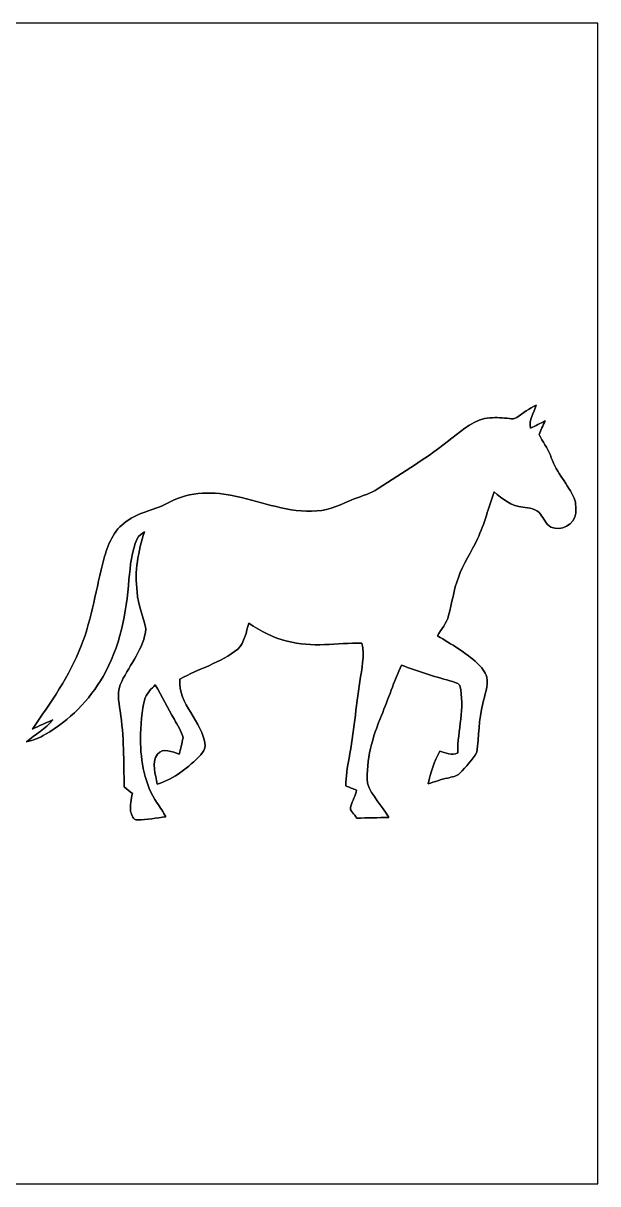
# Model space of a CAD drawing. Header units: centimetres. Extents: x -16.8 to 16.8, y -16.7 to 16.7.
# Drawn here: x 0.26 to 16.77, y -16.67 to 16.67 of the extents above; entities that cross this region are included whole.
import ezdxf

# ---------------------------------------------------------------- set-up
doc = ezdxf.new("R2010")
doc.units = ezdxf.units.CM
doc.header["$MEASUREMENT"] = 0
doc.layers.add('Layer 1', color=7, linetype='Continuous')

msp = doc.modelspace()

# ---------------------------------------------------------------- linework, layer by layer
at = {"layer": 'Layer 1', "color": 7}
for points, knots in [([(-16.77458, 16.66875), (-16.77458, 16.66875), (16.77458, 16.66875), (16.77458, 16.66875), (16.77458, 16.66875), (16.77458, 16.66875), (16.77458, -16.66875), (16.77458, -16.66875), (16.77458, -16.66875), (16.77458, -16.66875), (-16.77458, -16.66875), (-16.77458, -16.66875), (-16.77458, -16.66875), (-16.77458, -16.66875), (-16.77458, 16.66875), (-16.77458, 16.66875), (-16.77458, 16.66875), (-16.77458, 16.66875), (-16.77458, 16.66875), (-16.77458, 16.66875)], [0, 0, 0, 0, 0.16666667, 0.16666667, 0.16666667, 0.16666667, 0.33333333, 0.33333333, 0.33333333, 0.33333333, 0.5, 0.5, 0.5, 0.5, 0.66666667, 0.66666667, 0.66666667, 0.66666667, 1, 1, 1, 1]), ([(14.44625, 5.34599), (14.38487, 5.30013), (14.30549, 5.29731), (14.23352, 5.30966), (14.23352, 5.30966), (14.04867, 5.33753), (13.85993, 5.34599), (13.67402, 5.334), (13.67402, 5.334), (13.2394, 5.30049), (12.90708, 4.99639), (12.57441, 4.74768), (12.57441, 4.74768), (11.91189, 4.20476), (11.17388, 3.76731), (10.45845, 3.29988), (10.45845, 3.29988), (10.24996, 3.15489), (9.99984, 3.09633), (9.76701, 3.00249), (9.76701, 3.00249), (9.41705, 2.87232), (9.08332, 2.65924), (8.69703, 2.66347), (8.69703, 2.66347), (7.89728, 2.58445), (7.1561, 2.92171), (6.38845, 3.07164), (6.38845, 3.07164), (5.75345, 3.23003), (5.05143, 3.22227), (4.46299, 2.91006), (4.46299, 2.91006), (4.07, 2.67829), (3.58316, 2.64336), (3.22227, 2.35268), (3.22227, 2.35268), (2.85644, 2.11349), (2.68852, 1.67993), (2.57316, 1.27776), (2.57316, 1.27776), (2.35126, 0.44732), (2.24508, -0.41557), (1.92405, -1.21814), (1.92405, -1.21814), (1.58821, -2.08386), (1.04634, -2.84868), (0.5207, -3.60645), (0.5207, -3.60645), (0.7179, -3.52319), (0.90911, -3.42724), (1.10666, -3.34469), (1.10666, -3.34469), (0.90981, -3.61668), (0.59408, -3.75285), (0.34996, -3.97228), (0.34996, -3.97228), (0.54187, -3.92712), (0.73237, -3.86539), (0.89888, -3.75779), (0.89888, -3.75779), (1.58574, -3.36338), (2.15759, -2.77989), (2.55446, -2.09585), (2.55446, -2.09585), (3.03812, -1.25024), (3.22545, -0.27305), (3.29812, 0.68792), (3.29812, 0.68792), (3.33904, 1.08338), (3.3655, 1.49437), (3.53836, 1.85914), (3.53836, 1.85914), (3.57822, 1.95016), (3.66501, 2.00519), (3.74227, 2.06093), (3.74227, 2.06093), (3.56799, 1.50354), (3.44699, 0.91899), (3.53589, 0.33302), (3.53589, 0.33302), (3.54683, -0.03563), (3.71193, -0.37042), (3.78213, -0.72602), (3.78213, -0.72602), (3.73662, -1.29999), (3.32387, -1.73884), (3.08963, -2.2419), (3.08963, -2.2419), (2.94428, -2.49978), (3.00073, -2.80846), (3.042, -3.08751), (3.042, -3.08751), (3.16336, -3.80788), (3.14149, -4.54201), (3.16301, -5.26979), (3.16301, -5.26979), (3.24026, -5.33047), (3.31787, -5.39186), (3.39549, -5.45394), (3.39549, -5.45394), (3.36409, -5.62504), (3.33057, -5.7979), (3.34469, -5.97359), (3.34469, -5.97359), (3.37538, -6.06848), (3.41312, -6.22759), (3.54365, -6.21524), (3.54365, -6.21524), (3.81776, -6.20889), (4.08975, -6.1595), (4.3621, -6.1281), (4.3621, -6.1281), (4.28202, -5.99334), (4.19453, -5.86317), (4.11233, -5.73123), (4.11233, -5.73123), (3.74262, -5.19959), (3.6322, -4.53319), (3.62938, -3.89819), (3.62938, -3.89819), (3.64278, -3.49885), (3.64349, -3.0921), (3.76802, -2.70828), (3.76802, -2.70828), (3.82764, -2.56187), (3.943, -2.44722), (4.05447, -2.33856), (4.05447, -2.33856), (4.24074, -2.66841), (4.41149, -3.00708), (4.6041, -3.33375), (4.6041, -3.33375), (4.69618, -3.50379), (4.80766, -3.66854), (4.85246, -3.85974), (4.85246, -3.85974), (4.82494, -4.01849), (4.78049, -4.17371), (4.74204, -4.32999), (4.74204, -4.32999), (4.54907, -4.26261), (4.27461, -4.13138), (4.11692, -4.32823), (4.11692, -4.32823), (3.92289, -4.58011), (4.07494, -4.91137), (4.11233, -5.18795), (4.11233, -5.18795), (4.60481, -5.03414), (5.01368, -4.70994), (5.36575, -4.34305), (5.36575, -4.34305), (5.42502, -4.26791), (5.49275, -4.17795), (5.48534, -4.07705), (5.48534, -4.07705), (5.42537, -3.3782), (4.69477, -2.89913), (4.7625, -2.17311), (4.7625, -2.17311), (5.30825, -1.86866), (5.93584, -1.70815), (6.42691, -1.31057), (6.42691, -1.31057), (6.61882, -1.10737), (6.67244, -0.82268), (6.74194, -0.56303), (6.74194, -0.56303), (7.08166, -0.78881), (7.44573, -0.98919), (7.84684, -1.08126), (7.84684, -1.08126), (8.54745, -1.28023), (9.28123, -1.1243), (9.99631, -1.13841), (9.99631, -1.13841), (10.07286, -1.50389), (9.99137, -1.87819), (9.93599, -2.24084), (9.93599, -2.24084), (9.81781, -2.97215), (9.76877, -3.71334), (9.62448, -4.44077), (9.62448, -4.44077), (9.56945, -4.70359), (9.53805, -4.97064), (9.53064, -5.23946), (9.53064, -5.23946), (9.6333, -5.28038), (9.73667, -5.3213), (9.84074, -5.36011), (9.84074, -5.36011), (9.80546, -5.52097), (9.72785, -5.66702), (9.67246, -5.82083), (9.67246, -5.82083), (9.6199, -5.9623), (9.79099, -6.05472), (9.8492, -6.16409), (9.8492, -6.16409), (10.15541, -6.15774), (10.46198, -6.15244), (10.76854, -6.14292), (10.76854, -6.14292), (10.57804, -5.80602), (10.27501, -5.53438), (10.1533, -5.16043), (10.1533, -5.16043), (10.11449, -4.49227), (10.29406, -3.83011), (10.55582, -3.22051), (10.55582, -3.22051), (10.75231, -2.73897), (10.916, -2.24402), (11.13084, -1.76953), (11.13084, -1.76953), (11.58628, -1.94451), (12.05089, -2.09479), (12.52361, -2.21721), (12.52361, -2.21721), (12.61286, -2.25566), (12.75292, -2.25848), (12.80795, -2.35797), (12.80795, -2.35797), (12.96423, -2.99896), (12.74233, -3.64243), (12.74657, -4.28625), (12.74657, -4.28625), (12.58358, -4.38961), (12.39802, -4.27778), (12.23081, -4.24639), (12.23081, -4.24639), (12.06747, -4.53708), (11.96728, -4.85528), (11.89778, -5.18054), (11.89778, -5.18054), (12.08405, -5.12516), (12.26502, -5.05178), (12.45694, -5.01544), (12.45694, -5.01544), (12.57829, -4.97981), (12.72187, -4.97734), (12.81042, -4.87468), (12.81042, -4.87468), (12.98328, -4.68489), (13.17272, -4.50003), (13.29619, -4.27249), (13.29619, -4.27249), (13.3664, -3.81035), (13.34558, -3.33234), (13.46941, -2.87726), (13.46941, -2.87726), (13.51844, -2.62537), (13.62886, -2.3749), (13.583, -2.11455), (13.583, -2.11455), (13.53009, -1.96109), (13.43201, -1.82421), (13.31136, -1.71697), (13.31136, -1.71697), (12.96776, -1.403), (12.56489, -1.16593), (12.16589, -0.93063), (12.16589, -0.93063), (12.27561, -0.73872), (12.42448, -0.56444), (12.48586, -0.3489), (12.48586, -0.3489), (12.58817, 0.01446), (12.62733, 0.39476), (12.76632, 0.74754), (12.76632, 0.74754), (12.89791, 1.14124), (13.14803, 1.4792), (13.31419, 1.85702), (13.31419, 1.85702), (13.52056, 2.28847), (13.63239, 2.75625), (13.79185, 3.20534), (13.79185, 3.20534), (14.0335, 3.0039), (14.29244, 2.78342), (14.62264, 2.77001), (14.62264, 2.77001), (14.79621, 2.74108), (15.01352, 2.72944), (15.12429, 2.56822), (15.12429, 2.56822), (15.22695, 2.44934), (15.28269, 2.27894), (15.42203, 2.19322), (15.42203, 2.19322), (15.71202, 2.06199), (16.10995, 2.26907), (16.14276, 2.59186), (16.14276, 2.59186), (16.13782, 2.75696), (16.15863, 2.93899), (16.06938, 3.08681), (16.06938, 3.08681), (15.86124, 3.48615), (15.54233, 3.82552), (15.41145, 4.26403), (15.41145, 4.26403), (15.33807, 4.4771), (15.17756, 4.64679), (15.09007, 4.85069), (15.09007, 4.85069), (15.12217, 4.99145), (15.20754, 5.1121), (15.26399, 5.24369), (15.26399, 5.24369), (15.12323, 5.17596), (14.986, 5.10258), (14.84454, 5.03767), (14.84454, 5.03767), (14.77469, 5.27085), (14.9412, 5.47758), (15.00223, 5.69383), (15.00223, 5.69383), (14.80538, 5.59682), (14.62546, 5.47123), (14.44625, 5.34599), (14.44625, 5.34599), (14.44625, 5.34599), (14.44625, 5.34599), (14.44625, 5.34599)], [0, 0, 0, 0, 0.01204819, 0.01204819, 0.01204819, 0.01204819, 0.02409639, 0.02409639, 0.02409639, 0.02409639, 0.03614458, 0.03614458, 0.03614458, 0.03614458, 0.04819277, 0.04819277, 0.04819277, 0.04819277, 0.06024096, 0.06024096, 0.06024096, 0.06024096, 0.07228916, 0.07228916, 0.07228916, 0.07228916, 0.08433735, 0.08433735, 0.08433735, 0.08433735, 0.09638554, 0.09638554, 0.09638554, 0.09638554, 0.10843373, 0.10843373, 0.10843373, 0.10843373, 0.12048193, 0.12048193, 0.12048193, 0.12048193, 0.13253012, 0.13253012, 0.13253012, 0.13253012, 0.14457831, 0.14457831, 0.14457831, 0.14457831, 0.15662651, 0.15662651, 0.15662651, 0.15662651, 0.1686747, 0.1686747, 0.1686747, 0.1686747, 0.18072289, 0.18072289, 0.18072289, 0.18072289, 0.19277108, 0.19277108, 0.19277108, 0.19277108, 0.20481928, 0.20481928, 0.20481928, 0.20481928, 0.21686747, 0.21686747, 0.21686747, 0.21686747, 0.22891566, 0.22891566, 0.22891566, 0.22891566, 0.24096386, 0.24096386, 0.24096386, 0.24096386, 0.25301205, 0.25301205, 0.25301205, 0.25301205, 0.26506024, 0.26506024, 0.26506024, 0.26506024, 0.27710843, 0.27710843, 0.27710843, 0.27710843, 0.28915663, 0.28915663, 0.28915663, 0.28915663, 0.30120482, 0.30120482, 0.30120482, 0.30120482, 0.31325301, 0.31325301, 0.31325301, 0.31325301, 0.3253012, 0.3253012, 0.3253012, 0.3253012, 0.3373494, 0.3373494, 0.3373494, 0.3373494, 0.34939759, 0.34939759, 0.34939759, 0.34939759, 0.36144578, 0.36144578, 0.36144578, 0.36144578, 0.37349398, 0.37349398, 0.37349398, 0.37349398, 0.38554217, 0.38554217, 0.38554217, 0.38554217, 0.39759036, 0.39759036, 0.39759036, 0.39759036, 0.40963855, 0.40963855, 0.40963855, 0.40963855, 0.42168675, 0.42168675, 0.42168675, 0.42168675, 0.43373494, 0.43373494, 0.43373494, 0.43373494, 0.44578313, 0.44578313, 0.44578313, 0.44578313, 0.45783133, 0.45783133, 0.45783133, 0.45783133, 0.46987952, 0.46987952, 0.46987952, 0.46987952, 0.48192771, 0.48192771, 0.48192771, 0.48192771, 0.4939759, 0.4939759, 0.4939759, 0.4939759, 0.5060241, 0.5060241, 0.5060241, 0.5060241, 0.51807229, 0.51807229, 0.51807229, 0.51807229, 0.53012048, 0.53012048, 0.53012048, 0.53012048, 0.54216867, 0.54216867, 0.54216867, 0.54216867, 0.55421687, 0.55421687, 0.55421687, 0.55421687, 0.56626506, 0.56626506, 0.56626506, 0.56626506, 0.57831325, 0.57831325, 0.57831325, 0.57831325, 0.59036145, 0.59036145, 0.59036145, 0.59036145, 0.60240964, 0.60240964, 0.60240964, 0.60240964, 0.61445783, 0.61445783, 0.61445783, 0.61445783, 0.62650602, 0.62650602, 0.62650602, 0.62650602, 0.63855422, 0.63855422, 0.63855422, 0.63855422, 0.65060241, 0.65060241, 0.65060241, 0.65060241, 0.6626506, 0.6626506, 0.6626506, 0.6626506, 0.6746988, 0.6746988, 0.6746988, 0.6746988, 0.68674699, 0.68674699, 0.68674699, 0.68674699, 0.69879518, 0.69879518, 0.69879518, 0.69879518, 0.71084337, 0.71084337, 0.71084337, 0.71084337, 0.72289157, 0.72289157, 0.72289157, 0.72289157, 0.73493976, 0.73493976, 0.73493976, 0.73493976, 0.74698795, 0.74698795, 0.74698795, 0.74698795, 0.75903614, 0.75903614, 0.75903614, 0.75903614, 0.77108434, 0.77108434, 0.77108434, 0.77108434, 0.78313253, 0.78313253, 0.78313253, 0.78313253, 0.79518072, 0.79518072, 0.79518072, 0.79518072, 0.80722892, 0.80722892, 0.80722892, 0.80722892, 0.81927711, 0.81927711, 0.81927711, 0.81927711, 0.8313253, 0.8313253, 0.8313253, 0.8313253, 0.84337349, 0.84337349, 0.84337349, 0.84337349, 0.85542169, 0.85542169, 0.85542169, 0.85542169, 0.86746988, 0.86746988, 0.86746988, 0.86746988, 0.87951807, 0.87951807, 0.87951807, 0.87951807, 0.89156627, 0.89156627, 0.89156627, 0.89156627, 0.90361446, 0.90361446, 0.90361446, 0.90361446, 0.91566265, 0.91566265, 0.91566265, 0.91566265, 0.92771084, 0.92771084, 0.92771084, 0.92771084, 0.93975904, 0.93975904, 0.93975904, 0.93975904, 0.95180723, 0.95180723, 0.95180723, 0.95180723, 0.96385542, 0.96385542, 0.96385542, 0.96385542, 0.97590361, 0.97590361, 0.97590361, 0.97590361, 1, 1, 1, 1])]:
    msp.add_open_spline(points, degree=3, knots=knots, dxfattribs=at)
at = {"layer": 'Layer 1'}
msp.add_open_spline([(14.44625, 5.34599), (14.62546, 5.47123), (14.80538, 5.59682), (15.00223, 5.69383), (15.00223, 5.69383), (14.9412, 5.47758), (14.77469, 5.27085), (14.84454, 5.03767), (14.84454, 5.03767), (14.986, 5.10258), (15.12323, 5.17596), (15.26399, 5.24369), (15.26399, 5.24369), (15.20754, 5.1121), (15.12217, 4.99145), (15.09007, 4.85069), (15.09007, 4.85069), (15.17756, 4.64679), (15.33807, 4.4771), (15.41145, 4.26403), (15.41145, 4.26403), (15.54233, 3.82552), (15.86124, 3.48615), (16.06938, 3.08681), (16.06938, 3.08681), (16.15863, 2.93899), (16.13782, 2.75696), (16.14276, 2.59186), (16.14276, 2.59186), (16.10995, 2.26907), (15.71202, 2.06199), (15.42203, 2.19322), (15.42203, 2.19322), (15.28269, 2.27894), (15.22695, 2.44934), (15.12429, 2.56822), (15.12429, 2.56822), (15.01352, 2.72944), (14.79621, 2.74108), (14.62264, 2.77001), (14.62264, 2.77001), (14.29244, 2.78342), (14.0335, 3.0039), (13.79185, 3.20534), (13.79185, 3.20534), (13.63239, 2.75625), (13.52056, 2.28847), (13.31419, 1.85702), (13.31419, 1.85702), (13.14803, 1.4792), (12.89791, 1.14124), (12.76632, 0.74754), (12.76632, 0.74754), (12.62733, 0.39476), (12.58817, 0.01446), (12.48586, -0.3489), (12.48586, -0.3489), (12.42448, -0.56444), (12.27561, -0.73872), (12.16589, -0.93063), (12.16589, -0.93063), (12.56489, -1.16593), (12.96776, -1.403), (13.31136, -1.71697), (13.31136, -1.71697), (13.43201, -1.82421), (13.53009, -1.96109), (13.583, -2.11455), (13.583, -2.11455), (13.62886, -2.3749), (13.51844, -2.62537), (13.46941, -2.87726), (13.46941, -2.87726), (13.34558, -3.33234), (13.3664, -3.81035), (13.29619, -4.27249), (13.29619, -4.27249), (13.17272, -4.50003), (12.98328, -4.68489), (12.81042, -4.87468), (12.81042, -4.87468), (12.72187, -4.97734), (12.57829, -4.97981), (12.45694, -5.01544), (12.45694, -5.01544), (12.26502, -5.05178), (12.08405, -5.12516), (11.89778, -5.18054), (11.89778, -5.18054), (11.96728, -4.85528), (12.06747, -4.53708), (12.23081, -4.24639), (12.23081, -4.24639), (12.39802, -4.27778), (12.58358, -4.38961), (12.74657, -4.28625), (12.74657, -4.28625), (12.74233, -3.64243), (12.96423, -2.99896), (12.80795, -2.35797), (12.80795, -2.35797), (12.75292, -2.25848), (12.61286, -2.25566), (12.52361, -2.21721), (12.52361, -2.21721), (12.05089, -2.09479), (11.58628, -1.94451), (11.13084, -1.76953), (11.13084, -1.76953), (10.916, -2.24402), (10.75231, -2.73897), (10.55582, -3.22051), (10.55582, -3.22051), (10.29406, -3.83011), (10.11449, -4.49227), (10.1533, -5.16043), (10.1533, -5.16043), (10.27501, -5.53438), (10.57804, -5.80602), (10.76854, -6.14292), (10.76854, -6.14292), (10.46198, -6.15244), (10.15541, -6.15774), (9.8492, -6.16409), (9.8492, -6.16409), (9.79099, -6.05472), (9.6199, -5.9623), (9.67246, -5.82083), (9.67246, -5.82083), (9.72785, -5.66702), (9.80546, -5.52097), (9.84074, -5.36011), (9.84074, -5.36011), (9.73667, -5.3213), (9.6333, -5.28038), (9.53064, -5.23946), (9.53064, -5.23946), (9.53805, -4.97064), (9.56945, -4.70359), (9.62448, -4.44077), (9.62448, -4.44077), (9.76877, -3.71334), (9.81781, -2.97215), (9.93599, -2.24084), (9.93599, -2.24084), (9.99137, -1.87819), (10.07286, -1.50389), (9.99631, -1.13841), (9.99631, -1.13841), (9.28123, -1.1243), (8.54745, -1.28023), (7.84684, -1.08126), (7.84684, -1.08126), (7.44573, -0.98919), (7.08166, -0.78881), (6.74194, -0.56303), (6.74194, -0.56303), (6.67244, -0.82268), (6.61882, -1.10737), (6.42691, -1.31057), (6.42691, -1.31057), (5.93584, -1.70815), (5.30825, -1.86866), (4.7625, -2.17311), (4.7625, -2.17311), (4.69477, -2.89913), (5.42537, -3.3782), (5.48534, -4.07705), (5.48534, -4.07705), (5.49275, -4.17795), (5.42502, -4.26791), (5.36575, -4.34305), (5.36575, -4.34305), (5.01368, -4.70994), (4.60481, -5.03414), (4.11233, -5.18795), (4.11233, -5.18795), (4.07494, -4.91137), (3.92289, -4.58011), (4.11692, -4.32823), (4.11692, -4.32823), (4.27461, -4.13138), (4.54907, -4.26261), (4.74204, -4.32999), (4.74204, -4.32999), (4.78049, -4.17371), (4.82494, -4.01849), (4.85246, -3.85974), (4.85246, -3.85974), (4.80766, -3.66854), (4.69618, -3.50379), (4.6041, -3.33375), (4.6041, -3.33375), (4.41149, -3.00708), (4.24074, -2.66841), (4.05447, -2.33856), (4.05447, -2.33856), (3.943, -2.44722), (3.82764, -2.56187), (3.76802, -2.70828), (3.76802, -2.70828), (3.64349, -3.0921), (3.64278, -3.49885), (3.62938, -3.89819), (3.62938, -3.89819), (3.6322, -4.53319), (3.74262, -5.19959), (4.11233, -5.73123), (4.11233, -5.73123), (4.19453, -5.86317), (4.28202, -5.99334), (4.3621, -6.1281), (4.3621, -6.1281), (4.08975, -6.1595), (3.81776, -6.20889), (3.54365, -6.21524), (3.54365, -6.21524), (3.41312, -6.22759), (3.37538, -6.06848), (3.34469, -5.97359), (3.34469, -5.97359), (3.33057, -5.7979), (3.36409, -5.62504), (3.39549, -5.45394), (3.39549, -5.45394), (3.31787, -5.39186), (3.24026, -5.33047), (3.16301, -5.26979), (3.16301, -5.26979), (3.14149, -4.54201), (3.16336, -3.80788), (3.042, -3.08751), (3.042, -3.08751), (3.00073, -2.80846), (2.94428, -2.49978), (3.08963, -2.2419), (3.08963, -2.2419), (3.32387, -1.73884), (3.73662, -1.29999), (3.78213, -0.72602), (3.78213, -0.72602), (3.71193, -0.37042), (3.54683, -0.03563), (3.53589, 0.33302), (3.53589, 0.33302), (3.44699, 0.91899), (3.56799, 1.50354), (3.74227, 2.06093), (3.74227, 2.06093), (3.66501, 2.00519), (3.57822, 1.95016), (3.53836, 1.85914), (3.53836, 1.85914), (3.3655, 1.49437), (3.33904, 1.08338), (3.29812, 0.68792), (3.29812, 0.68792), (3.22545, -0.27305), (3.03812, -1.25024), (2.55446, -2.09585), (2.55446, -2.09585), (2.15759, -2.77989), (1.58574, -3.36338), (0.89888, -3.75779), (0.89888, -3.75779), (0.73237, -3.86539), (0.54187, -3.92712), (0.34996, -3.97228), (0.34996, -3.97228), (0.59408, -3.75285), (0.90981, -3.61668), (1.10666, -3.34469), (1.10666, -3.34469), (0.90911, -3.42724), (0.7179, -3.52319), (0.5207, -3.60645), (0.5207, -3.60645), (1.04634, -2.84868), (1.58821, -2.08386), (1.92405, -1.21814), (1.92405, -1.21814), (2.24508, -0.41557), (2.35126, 0.44732), (2.57316, 1.27776), (2.57316, 1.27776), (2.68852, 1.67993), (2.85644, 2.11349), (3.22227, 2.35268), (3.22227, 2.35268), (3.58316, 2.64336), (4.07, 2.67829), (4.46299, 2.91006), (4.46299, 2.91006), (5.05143, 3.22227), (5.75345, 3.23003), (6.38845, 3.07164), (6.38845, 3.07164), (7.1561, 2.92171), (7.89728, 2.58445), (8.69703, 2.66347), (8.69703, 2.66347), (9.08332, 2.65924), (9.41705, 2.87232), (9.76701, 3.00249), (9.76701, 3.00249), (9.99984, 3.09633), (10.24996, 3.15489), (10.45845, 3.29988), (10.45845, 3.29988), (11.17388, 3.76731), (11.91189, 4.20476), (12.57441, 4.74768), (12.57441, 4.74768), (12.90708, 4.99639), (13.2394, 5.30049), (13.67402, 5.334), (13.67402, 5.334), (13.85993, 5.34599), (14.04867, 5.33753), (14.23352, 5.30966), (14.23352, 5.30966), (14.30549, 5.29731), (14.38487, 5.30013), (14.44625, 5.34599)], degree=3, knots=[0, 0, 0, 0, 0.01219512, 0.01219512, 0.01219512, 0.01219512, 0.02439024, 0.02439024, 0.02439024, 0.02439024, 0.03658537, 0.03658537, 0.03658537, 0.03658537, 0.04878049, 0.04878049, 0.04878049, 0.04878049, 0.06097561, 0.06097561, 0.06097561, 0.06097561, 0.07317073, 0.07317073, 0.07317073, 0.07317073, 0.08536585, 0.08536585, 0.08536585, 0.08536585, 0.09756098, 0.09756098, 0.09756098, 0.09756098, 0.1097561, 0.1097561, 0.1097561, 0.1097561, 0.12195122, 0.12195122, 0.12195122, 0.12195122, 0.13414634, 0.13414634, 0.13414634, 0.13414634, 0.14634146, 0.14634146, 0.14634146, 0.14634146, 0.15853659, 0.15853659, 0.15853659, 0.15853659, 0.17073171, 0.17073171, 0.17073171, 0.17073171, 0.18292683, 0.18292683, 0.18292683, 0.18292683, 0.19512195, 0.19512195, 0.19512195, 0.19512195, 0.20731707, 0.20731707, 0.20731707, 0.20731707, 0.2195122, 0.2195122, 0.2195122, 0.2195122, 0.23170732, 0.23170732, 0.23170732, 0.23170732, 0.24390244, 0.24390244, 0.24390244, 0.24390244, 0.25609756, 0.25609756, 0.25609756, 0.25609756, 0.26829268, 0.26829268, 0.26829268, 0.26829268, 0.2804878, 0.2804878, 0.2804878, 0.2804878, 0.29268293, 0.29268293, 0.29268293, 0.29268293, 0.30487805, 0.30487805, 0.30487805, 0.30487805, 0.31707317, 0.31707317, 0.31707317, 0.31707317, 0.32926829, 0.32926829, 0.32926829, 0.32926829, 0.34146341, 0.34146341, 0.34146341, 0.34146341, 0.35365854, 0.35365854, 0.35365854, 0.35365854, 0.36585366, 0.36585366, 0.36585366, 0.36585366, 0.37804878, 0.37804878, 0.37804878, 0.37804878, 0.3902439, 0.3902439, 0.3902439, 0.3902439, 0.40243902, 0.40243902, 0.40243902, 0.40243902, 0.41463415, 0.41463415, 0.41463415, 0.41463415, 0.42682927, 0.42682927, 0.42682927, 0.42682927, 0.43902439, 0.43902439, 0.43902439, 0.43902439, 0.45121951, 0.45121951, 0.45121951, 0.45121951, 0.46341463, 0.46341463, 0.46341463, 0.46341463, 0.47560976, 0.47560976, 0.47560976, 0.47560976, 0.48780488, 0.48780488, 0.48780488, 0.48780488, 0.5, 0.5, 0.5, 0.5, 0.51219512, 0.51219512, 0.51219512, 0.51219512, 0.52439024, 0.52439024, 0.52439024, 0.52439024, 0.53658537, 0.53658537, 0.53658537, 0.53658537, 0.54878049, 0.54878049, 0.54878049, 0.54878049, 0.56097561, 0.56097561, 0.56097561, 0.56097561, 0.57317073, 0.57317073, 0.57317073, 0.57317073, 0.58536585, 0.58536585, 0.58536585, 0.58536585, 0.59756098, 0.59756098, 0.59756098, 0.59756098, 0.6097561, 0.6097561, 0.6097561, 0.6097561, 0.62195122, 0.62195122, 0.62195122, 0.62195122, 0.63414634, 0.63414634, 0.63414634, 0.63414634, 0.64634146, 0.64634146, 0.64634146, 0.64634146, 0.65853659, 0.65853659, 0.65853659, 0.65853659, 0.67073171, 0.67073171, 0.67073171, 0.67073171, 0.68292683, 0.68292683, 0.68292683, 0.68292683, 0.69512195, 0.69512195, 0.69512195, 0.69512195, 0.70731707, 0.70731707, 0.70731707, 0.70731707, 0.7195122, 0.7195122, 0.7195122, 0.7195122, 0.73170732, 0.73170732, 0.73170732, 0.73170732, 0.74390244, 0.74390244, 0.74390244, 0.74390244, 0.75609756, 0.75609756, 0.75609756, 0.75609756, 0.76829268, 0.76829268, 0.76829268, 0.76829268, 0.7804878, 0.7804878, 0.7804878, 0.7804878, 0.79268293, 0.79268293, 0.79268293, 0.79268293, 0.80487805, 0.80487805, 0.80487805, 0.80487805, 0.81707317, 0.81707317, 0.81707317, 0.81707317, 0.82926829, 0.82926829, 0.82926829, 0.82926829, 0.84146341, 0.84146341, 0.84146341, 0.84146341, 0.85365854, 0.85365854, 0.85365854, 0.85365854, 0.86585366, 0.86585366, 0.86585366, 0.86585366, 0.87804878, 0.87804878, 0.87804878, 0.87804878, 0.8902439, 0.8902439, 0.8902439, 0.8902439, 0.90243902, 0.90243902, 0.90243902, 0.90243902, 0.91463415, 0.91463415, 0.91463415, 0.91463415, 0.92682927, 0.92682927, 0.92682927, 0.92682927, 0.93902439, 0.93902439, 0.93902439, 0.93902439, 0.95121951, 0.95121951, 0.95121951, 0.95121951, 0.96341463, 0.96341463, 0.96341463, 0.96341463, 0.97560976, 0.97560976, 0.97560976, 0.97560976, 1, 1, 1, 1], dxfattribs=at)

doc.saveas('drawing.dxf')
